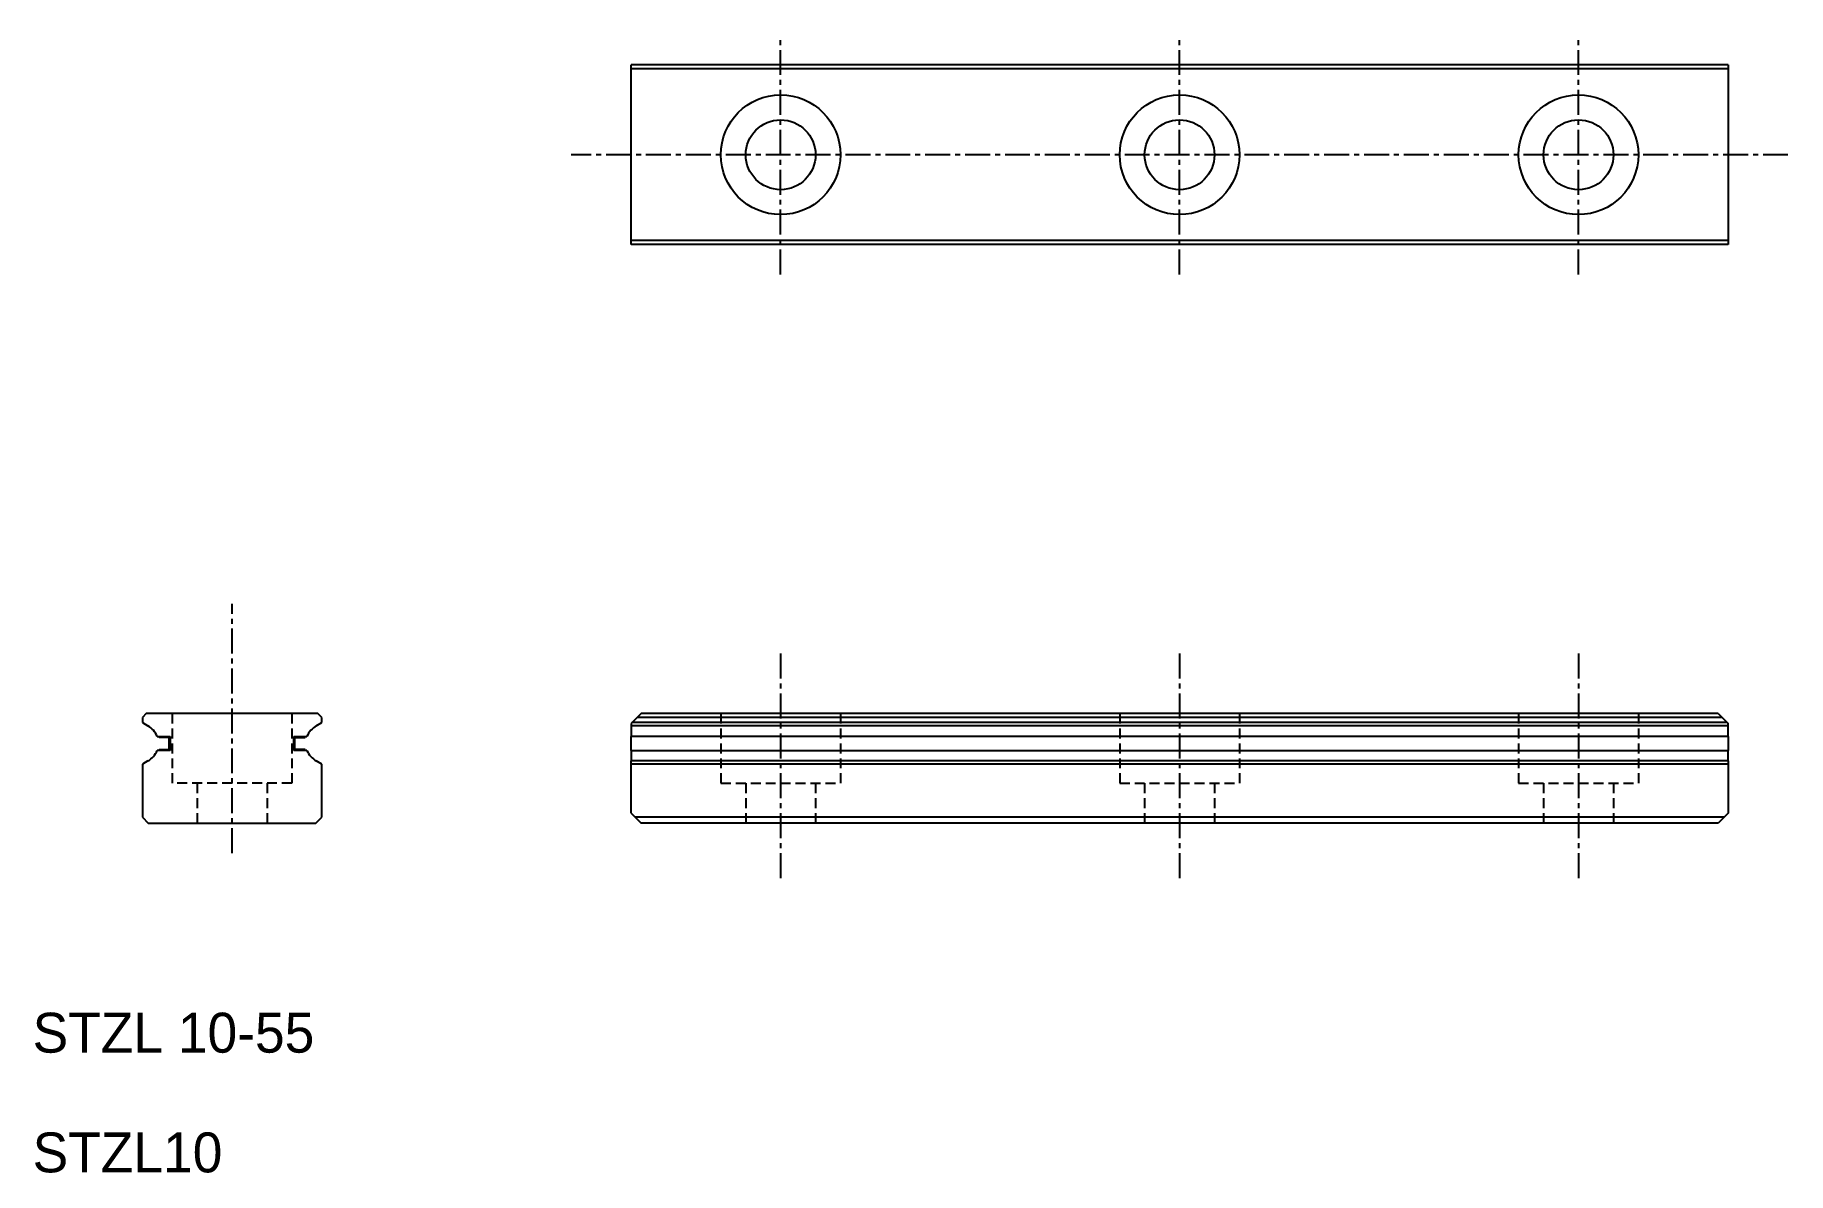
# Model space of a CAD drawing. Extents: x 10.1 to 98, y 10 to 67.
import ezdxf

# ---------------------------------------------------------------- set-up
doc = ezdxf.new("R2010")
doc.units = 0
doc.linetypes.add('CENTER', pattern=[2, 1.25, -0.25, 0.25, -0.25])
doc.linetypes.add('DASHED', pattern=[0.75, 0.5, -0.25])
doc.layers.get('0').update_dxf_attribs({"linetype": 'CONTINUOUS'})
doc.layers.add('CENTER', color=1, linetype='CENTER')

msp = doc.modelspace()

# ---------------------------------------------------------------- linework, layer by layer
at = {"color": 7, "linetype": 'CONTINUOUS'}
for p, q in [((95, 65.5), (40, 65.5)), ((40, 65.3), (40, 65.5)), ((95, 65.3), (40, 65.3)), ((40, 56.7), (40, 65.3)), ((95, 65.5), (95, 65.3)), ((95, 65.3), (95, 56.7)), ((95, 56.7), (40, 56.7)), ((40, 56.5), (40, 56.7)), ((95, 56.5), (40, 56.5)), ((95, 56.7), (95, 56.5)), ((15.7, 33), (15.5, 32.8)), ((15.5, 32.8), (15.5, 32.54342)), ((15.5, 32.54342), (15.7785, 32.382628)), ((24.3, 33), (15.7, 33)), ((24.2215, 32.382628), (24.5, 32.54342)), ((24.5, 32.8), (24.3, 33)), ((24.5, 32.54342), (24.5, 32.8)), ((40.5, 33), (40, 32.5)), ((94.95658, 32.54342), (40.04342, 32.54342)), ((94.7, 32.8), (40.3, 32.8)), ((94.5, 33), (40.5, 33)), ((94.5, 33), (95, 32.5)), ((16.245161, 31.85), (16.9, 31.85)), ((16.85, 31.8), (16.338455, 31.8)), ((16.85, 31.2), (16.85, 31.8)), ((16.9, 31.85), (16.9, 31.15)), ((23.1, 31.15), (23.1, 31.85)), ((23.1, 31.85), (23.754839, 31.85)), ((23.15, 31.8), (23.661545, 31.8)), ((23.15, 31.2), (23.15, 31.8)), ((40, 32.5), (40, 31.85)), ((95, 32.382628), (40, 32.382628)), ((95, 31.85), (40, 31.85)), ((40, 31.15), (40, 31.85)), ((95, 31.85), (95, 32.5)), ((95, 31.85), (95, 31.15)), ((16.9, 31.15), (16.245161, 31.15)), ((16.338455, 31.2), (16.85, 31.2)), ((23.754839, 31.15), (23.1, 31.15)), ((23.661545, 31.2), (23.15, 31.2)), ((40, 31.15), (95, 31.15)), ((40, 31.15), (40, 30.617372)), ((95, 30.617372), (95, 31.15)), ((15.7785, 30.617372), (15.5, 30.45658)), ((15.5, 30.45658), (15.5, 27.8)), ((24.5, 30.45658), (24.2215, 30.617372)), ((24.5, 27.8), (24.5, 30.45658)), ((40, 30.45658), (40, 30.617372)), ((95, 30.617372), (40, 30.617372)), ((95, 30.45658), (40, 30.45658)), ((40, 28), (40, 30.45658)), ((95, 30.617372), (95, 30.45658)), ((95, 30.45658), (95, 28)), ((15.5, 27.8), (15.8, 27.5)), ((15.8, 27.5), (24.2, 27.5)), ((24.2, 27.5), (24.5, 27.8)), ((40, 28), (40.5, 27.5)), ((94.8, 27.8), (40.2, 27.8)), ((94.5, 27.5), (40.5, 27.5)), ((95, 28), (94.5, 27.5))]:
    msp.add_line(p, q, dxfattribs=at)
at = {"color": 3, "linetype": 'DASHED'}
for p, q in [((17, 33), (17, 29.5)), ((23, 33), (23, 29.5)), ((44.5, 33), (44.5, 29.5)), ((50.5, 33), (50.5, 29.5)), ((64.5, 33), (64.5, 29.5)), ((70.5, 33), (70.5, 29.5)), ((84.5, 33), (84.5, 29.5)), ((90.5, 33), (90.5, 29.5)), ((23, 29.5), (17, 29.5)), ((18.25, 29.5), (18.25, 27.5)), ((21.75, 29.5), (21.75, 27.5)), ((44.5, 29.5), (50.5, 29.5)), ((45.75, 29.5), (45.75, 27.5)), ((49.25, 29.5), (49.25, 27.5)), ((64.5, 29.5), (70.5, 29.5)), ((65.75, 29.5), (65.75, 27.5)), ((69.25, 29.5), (69.25, 27.5)), ((84.5, 29.5), (90.5, 29.5)), ((85.75, 29.5), (85.75, 27.5)), ((89.25, 29.5), (89.25, 27.5))]:
    msp.add_line(p, q, dxfattribs=at)
at = {"color": 7, "linetype": 'CONTINUOUS'}
for centre, radius in [((47.5, 61), 3), ((67.5, 61), 3), ((87.5, 61), 3), ((47.5, 61), 1.75), ((67.5, 61), 1.75), ((87.5, 61), 1.75)]:
    msp.add_circle(centre, radius, dxfattribs=at)
for centre, radius, start, end in [((15.2285, 31.43), 1.1, 22.446351, 60), ((15.2285, 31.43), 1.17, 18.435646, 21.037221), ((24.7715, 31.43), 1.17, 158.962779, 161.564354), ((24.7715, 31.43), 1.1, 120, 157.553649), ((15.2285, 31.57), 1.1, 300, 337.553649), ((15.2285, 31.57), 1.17, 338.962779, 341.564354), ((24.7715, 31.57), 1.17, 198.435646, 201.037221), ((24.7715, 31.57), 1.1, 202.446351, 240)]:
    msp.add_arc(centre, radius, start, end, dxfattribs=at)
at = {"layer": 'CENTER', "color": 1, "linetype": 'CENTER'}
for p, q in [((47.5, 55), (47.5, 67)), ((67.5, 55), (67.5, 67)), ((87.5, 55), (87.5, 67)), ((98, 61), (37, 61)), ((20, 26), (20, 38.5)), ((47.5, 36), (47.5, 24.5)), ((67.5, 36), (67.5, 24.5)), ((87.5, 36), (87.5, 24.5))]:
    msp.add_line(p, q, dxfattribs=at)

# ---------------------------------------------------------------- texts
at = {"color": 7, "linetype": 'CONTINUOUS'}
for s, p in [('STZL 10-55', (10, 16)), ('STZL10', (10, 10))]:
    msp.add_text(s, height=2, dxfattribs=at).set_placement(p)

doc.saveas('drawing.dxf')
